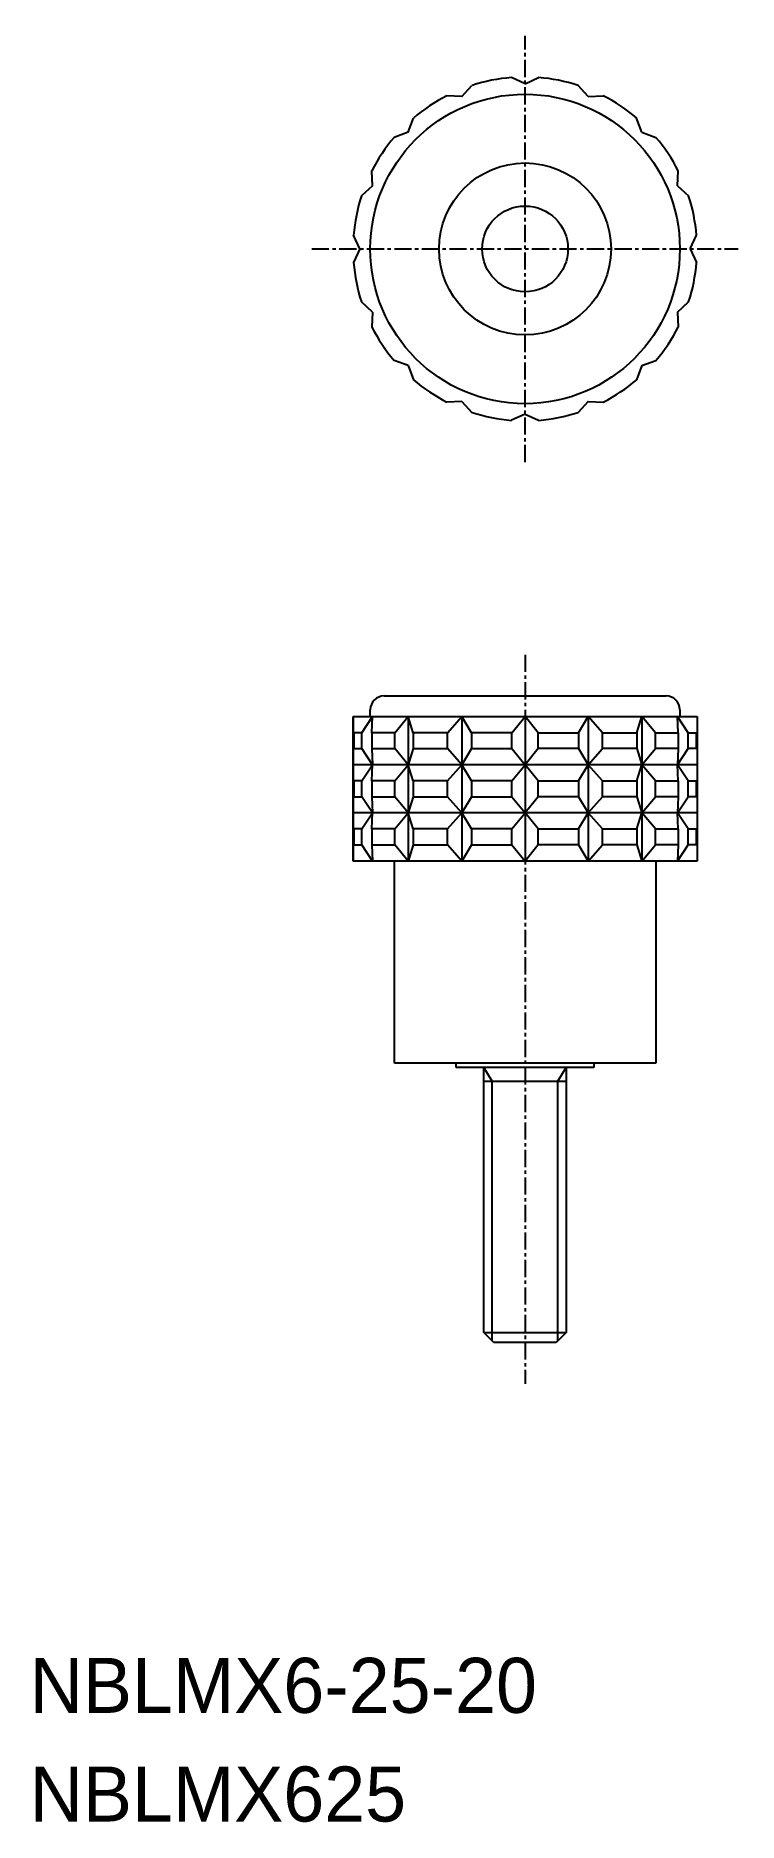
# Model space of a CAD drawing. Extents: x -13503 to -13452, y -162 to -32.
import ezdxf

# ---------------------------------------------------------------- set-up
doc = ezdxf.new("R2010")
doc.units = 0
doc.linetypes.add('CENTER', pattern=[2, 1.25, -0.25, 0.25, -0.25])
doc.layers.get('0').update_dxf_attribs({"linetype": 'CONTINUOUS'})
doc.layers.add('CENTER', color=1, linetype='CENTER')

msp = doc.modelspace()

# ---------------------------------------------------------------- linework, layer by layer
at = {"color": 7, "linetype": 'CONTINUOUS'}
for p, q in [((-13467.2, -35.33), (-13468.19, -34.87)), ((-13467.2, -35.33), (-13466.22, -34.87)), ((-13471.8, -36.24), (-13472.89, -36.19)), ((-13471.8, -36.24), (-13471.06, -35.44)), ((-13462.61, -36.24), (-13463.35, -35.44)), ((-13462.61, -36.24), (-13461.52, -36.19)), ((-13475.69, -38.84), (-13476.71, -39.22)), ((-13475.69, -38.84), (-13475.32, -37.82)), ((-13458.72, -38.84), (-13459.09, -37.82)), ((-13458.72, -38.84), (-13457.69, -39.22)), ((-13478.29, -42.74), (-13479.09, -43.47)), ((-13478.29, -42.74), (-13478.34, -41.65)), ((-13456.12, -42.74), (-13456.07, -41.65)), ((-13456.12, -42.74), (-13455.31, -43.47)), ((-13479.2, -47.33), (-13479.66, -46.34)), ((-13455.2, -47.33), (-13454.74, -46.34)), ((-13479.2, -47.33), (-13479.66, -48.32)), ((-13455.2, -47.33), (-13454.74, -48.32)), ((-13478.29, -51.92), (-13479.09, -51.18)), ((-13478.29, -51.92), (-13478.34, -53.01)), ((-13456.12, -51.92), (-13455.31, -51.18)), ((-13456.12, -51.92), (-13456.07, -53.01)), ((-13475.69, -55.81), (-13476.71, -55.44)), ((-13475.69, -55.81), (-13475.32, -56.84)), ((-13458.72, -55.81), (-13459.09, -56.84)), ((-13458.72, -55.81), (-13457.69, -55.44)), ((-13471.8, -58.42), (-13472.89, -58.46)), ((-13471.8, -58.42), (-13471.06, -59.22)), ((-13462.61, -58.42), (-13463.35, -59.22)), ((-13462.61, -58.42), (-13461.52, -58.46)), ((-13467.2, -59.33), (-13468.19, -59.79)), ((-13467.2, -59.33), (-13466.22, -59.79)), ((-13477.45, -79.83), (-13456.95, -79.83)), ((-13479.7, -91.83), (-13479.7, -81.33)), ((-13479.7, -81.33), (-13478.45, -81.33)), ((-13479.7, -81.33), (-13479.7, -91.83)), ((-13479.06, -82.5), (-13478.29, -81.33)), ((-13478.45, -81.33), (-13478.45, -80.83)), ((-13478.45, -81.33), (-13455.95, -81.33)), ((-13478.34, -82.5), (-13478.29, -81.33)), ((-13476.67, -82.5), (-13475.69, -81.33)), ((-13475.33, -82.5), (-13475.69, -81.33)), ((-13475.69, -81.33), (-13475.69, -91.83)), ((-13472.84, -82.5), (-13471.8, -81.33)), ((-13471.09, -82.5), (-13471.8, -81.33)), ((-13471.8, -81.33), (-13471.8, -91.83)), ((-13468.15, -82.5), (-13467.2, -81.33)), ((-13467.2, -81.33), (-13467.2, -91.83)), ((-13466.25, -82.5), (-13467.2, -81.33)), ((-13463.32, -82.5), (-13462.61, -81.33)), ((-13462.61, -81.33), (-13462.61, -91.83)), ((-13461.56, -82.5), (-13462.61, -81.33)), ((-13459.08, -82.5), (-13458.72, -81.33)), ((-13458.72, -81.33), (-13458.72, -91.83)), ((-13457.73, -82.5), (-13458.72, -81.33)), ((-13456.07, -82.5), (-13456.12, -81.33)), ((-13455.34, -82.5), (-13456.12, -81.33)), ((-13455.95, -80.83), (-13455.95, -81.33)), ((-13455.95, -81.33), (-13454.7, -81.33)), ((-13454.7, -81.33), (-13454.7, -91.83)), ((-13478.29, -84.83), (-13479.06, -83.66)), ((-13478.34, -83.66), (-13478.29, -84.83)), ((-13475.69, -84.83), (-13476.67, -83.66)), ((-13475.33, -83.66), (-13475.69, -84.83)), ((-13471.8, -84.83), (-13472.84, -83.66)), ((-13471.09, -83.66), (-13471.8, -84.83)), ((-13468.15, -83.66), (-13467.2, -84.83)), ((-13466.25, -83.66), (-13467.2, -84.83)), ((-13463.32, -83.66), (-13462.61, -84.83)), ((-13462.61, -84.83), (-13461.56, -83.66)), ((-13459.08, -83.66), (-13458.72, -84.83)), ((-13458.72, -84.83), (-13457.73, -83.66)), ((-13456.07, -83.66), (-13456.12, -84.83)), ((-13456.12, -84.83), (-13455.34, -83.66)), ((-13454.7, -84.83), (-13479.7, -84.83)), ((-13479.06, -86), (-13478.29, -84.83)), ((-13478.34, -86), (-13478.29, -84.83)), ((-13476.67, -86), (-13475.69, -84.83)), ((-13475.33, -86), (-13475.69, -84.83)), ((-13472.84, -86), (-13471.8, -84.83)), ((-13471.09, -86), (-13471.8, -84.83)), ((-13468.15, -86), (-13467.2, -84.83)), ((-13466.25, -86), (-13467.2, -84.83)), ((-13463.32, -86), (-13462.61, -84.83)), ((-13461.56, -86), (-13462.61, -84.83)), ((-13459.08, -86), (-13458.72, -84.83)), ((-13457.73, -86), (-13458.72, -84.83)), ((-13455.34, -86), (-13456.12, -84.83)), ((-13456.07, -86), (-13456.12, -84.83)), ((-13478.29, -88.33), (-13479.06, -87.16)), ((-13478.34, -87.16), (-13478.29, -88.33)), ((-13475.69, -88.33), (-13476.67, -87.16)), ((-13475.33, -87.16), (-13475.69, -88.33)), ((-13471.8, -88.33), (-13472.84, -87.16)), ((-13471.09, -87.16), (-13471.8, -88.33)), ((-13468.15, -87.16), (-13467.2, -88.33)), ((-13466.25, -87.16), (-13467.2, -88.33)), ((-13463.32, -87.16), (-13462.61, -88.33)), ((-13462.61, -88.33), (-13461.56, -87.16)), ((-13459.08, -87.16), (-13458.72, -88.33)), ((-13458.72, -88.33), (-13457.73, -87.16)), ((-13456.12, -88.33), (-13455.34, -87.16)), ((-13456.07, -87.16), (-13456.12, -88.33)), ((-13454.7, -88.33), (-13479.7, -88.33)), ((-13479.06, -89.5), (-13478.29, -88.33)), ((-13478.34, -89.5), (-13478.29, -88.33)), ((-13476.67, -89.5), (-13475.69, -88.33)), ((-13475.33, -89.5), (-13475.69, -88.33)), ((-13472.84, -89.5), (-13471.8, -88.33)), ((-13471.09, -89.5), (-13471.8, -88.33)), ((-13468.15, -89.5), (-13467.2, -88.33)), ((-13466.25, -89.5), (-13467.2, -88.33)), ((-13463.32, -89.5), (-13462.61, -88.33)), ((-13461.56, -89.5), (-13462.61, -88.33)), ((-13459.08, -89.5), (-13458.72, -88.33)), ((-13457.73, -89.5), (-13458.72, -88.33)), ((-13455.34, -89.5), (-13456.12, -88.33)), ((-13456.07, -89.5), (-13456.12, -88.33)), ((-13478.29, -91.83), (-13479.06, -90.66)), ((-13478.34, -90.66), (-13478.29, -91.83)), ((-13475.69, -91.83), (-13476.67, -90.66)), ((-13475.33, -90.66), (-13475.69, -91.83)), ((-13471.8, -91.83), (-13472.84, -90.66)), ((-13471.09, -90.66), (-13471.8, -91.83)), ((-13468.15, -90.66), (-13467.2, -91.83)), ((-13466.25, -90.66), (-13467.2, -91.83)), ((-13463.32, -90.66), (-13462.61, -91.83)), ((-13462.61, -91.83), (-13461.56, -90.66)), ((-13459.08, -90.66), (-13458.72, -91.83)), ((-13458.72, -91.83), (-13457.73, -90.66)), ((-13456.12, -91.83), (-13455.34, -90.66)), ((-13456.07, -90.66), (-13456.12, -91.83)), ((-13476.7, -91.83), (-13479.7, -91.83)), ((-13457.7, -91.83), (-13476.7, -91.83)), ((-13476.7, -106.53), (-13476.7, -91.83)), ((-13454.7, -91.83), (-13457.7, -91.83)), ((-13457.7, -91.83), (-13457.7, -106.53)), ((-13472.2, -106.53), (-13476.7, -106.53)), ((-13472.2, -106.83), (-13472.2, -106.53)), ((-13462.2, -106.53), (-13472.2, -106.53)), ((-13462.2, -106.83), (-13472.2, -106.83)), ((-13470.2, -126.1), (-13470.2, -106.83)), ((-13464.2, -106.83), (-13464.2, -126.1)), ((-13462.2, -106.53), (-13462.2, -106.83)), ((-13457.7, -106.53), (-13462.2, -106.53)), ((-13470.2, -107.83), (-13464.2, -107.83)), ((-13470.2, -126.1), (-13464.2, -126.1)), ((-13469.47, -126.83), (-13470.2, -126.1)), ((-13464.94, -126.83), (-13469.47, -126.83)), ((-13464.2, -126.1), (-13464.94, -126.83))]:
    msp.add_line(p, q, dxfattribs=at)
at = {"color": 3}
for p, q in [((-13469.59, -107.83), (-13470.2, -106.83)), ((-13464.82, -107.83), (-13464.2, -106.83)), ((-13469.59, -126.71), (-13469.59, -107.83)), ((-13464.82, -126.71), (-13464.82, -107.83))]:
    msp.add_line(p, q, dxfattribs=at)
at = {"color": 7, "linetype": 'CONTINUOUS'}
for points in [[(-13479.06, -82.5), (-13479.65, -82.5), (-13479.65, -83.66), (-13479.06, -83.66)], [(-13476.67, -82.5), (-13478.34, -82.5), (-13478.34, -83.66), (-13476.67, -83.66)], [(-13472.84, -82.5), (-13475.33, -82.5), (-13475.33, -83.66), (-13472.84, -83.66)], [(-13468.15, -82.5), (-13471.09, -82.5), (-13471.09, -83.66), (-13468.15, -83.66)], [(-13466.25, -82.5), (-13463.32, -82.5), (-13463.32, -83.66), (-13466.25, -83.66)], [(-13461.56, -82.5), (-13459.08, -82.5), (-13459.08, -83.66), (-13461.56, -83.66)], [(-13457.73, -82.5), (-13456.07, -82.5), (-13456.07, -83.66), (-13457.73, -83.66)], [(-13455.34, -82.5), (-13454.76, -82.5), (-13454.76, -83.66), (-13455.34, -83.66)], [(-13479.06, -86), (-13479.65, -86), (-13479.65, -87.16), (-13479.06, -87.16)], [(-13476.67, -86), (-13478.34, -86), (-13478.34, -87.16), (-13476.67, -87.16)], [(-13472.84, -86), (-13475.33, -86), (-13475.33, -87.16), (-13472.84, -87.16)], [(-13468.15, -86), (-13471.09, -86), (-13471.09, -87.16), (-13468.15, -87.16)], [(-13466.25, -86), (-13463.32, -86), (-13463.32, -87.16), (-13466.25, -87.16)], [(-13461.56, -86), (-13459.08, -86), (-13459.08, -87.16), (-13461.56, -87.16)], [(-13457.73, -86), (-13456.07, -86), (-13456.07, -87.16), (-13457.73, -87.16)], [(-13455.34, -86), (-13454.76, -86), (-13454.76, -87.16), (-13455.34, -87.16)], [(-13479.06, -89.5), (-13479.65, -89.5), (-13479.65, -90.66), (-13479.06, -90.66)], [(-13476.67, -89.5), (-13478.34, -89.5), (-13478.34, -90.66), (-13476.67, -90.66)], [(-13472.84, -89.5), (-13475.33, -89.5), (-13475.33, -90.66), (-13472.84, -90.66)], [(-13468.15, -89.5), (-13471.09, -89.5), (-13471.09, -90.66), (-13468.15, -90.66)], [(-13466.25, -89.5), (-13463.32, -89.5), (-13463.32, -90.66), (-13466.25, -90.66)], [(-13461.56, -89.5), (-13459.08, -89.5), (-13459.08, -90.66), (-13461.56, -90.66)], [(-13457.73, -89.5), (-13456.07, -89.5), (-13456.07, -90.66), (-13457.73, -90.66)], [(-13455.34, -89.5), (-13454.76, -89.5), (-13454.76, -90.66), (-13455.34, -90.66)]]:
    msp.add_lwpolyline(points, close=True, dxfattribs=at)
for radius in [11.25, 6.25, 3.12]:
    msp.add_circle((-13467.2, -47.33), radius, dxfattribs=at)
for centre, radius, start, end in [((-13467.2, -47.33), 12.5, 94.5349, 107.9651), ((-13467.2, -47.33), 12.5, 72.0349, 85.4651), ((-13467.2, -47.33), 12.5, 117.0349, 130.4651), ((-13467.2, -47.33), 12.5, 49.5349, 62.9651), ((-13467.2, -47.33), 12.5, 139.5349, 152.9651), ((-13467.2, -47.33), 12.5, 27.0349, 40.4651), ((-13467.2, -47.33), 12.5, 162.0349, 175.4651), ((-13467.2, -47.33), 12.5, 4.5349, 17.9651), ((-13467.2, -47.33), 12.5, 184.5349, 197.9651), ((-13467.2, -47.33), 12.5, 342.0349, 355.4651), ((-13467.2, -47.33), 12.5, 207.0349, 220.4651), ((-13467.2, -47.33), 12.5, 319.5349, 332.9651), ((-13467.2, -47.33), 12.5, 229.5349, 242.9651), ((-13467.2, -47.33), 12.5, 297.0349, 310.4651), ((-13467.2, -47.33), 12.5, 252.0349, 265.4651), ((-13467.2, -47.33), 12.5, 274.5349, 287.9651), ((-13477.45, -80.83), 1, 90, 180), ((-13456.95, -80.83), 1, 0, 90)]:
    msp.add_arc(centre, radius, start, end, dxfattribs=at)
at = {"layer": 'CENTER', "color": 1, "linetype": 'CENTER'}
for p, q in [((-13467.2, -62.83), (-13467.2, -31.83)), ((-13482.7, -47.33), (-13451.7, -47.33)), ((-13467.2, -76.83), (-13467.2, -129.83))]:
    msp.add_line(p, q, dxfattribs=at)

# ---------------------------------------------------------------- texts
at = {"color": 7, "linetype": 'CONTINUOUS'}
for s, p in [('NBLMX6-25-20', (-13503.2, -153.76)), ('NBLMX625', (-13503.2, -161.66))]:
    msp.add_text(s, height=4, dxfattribs=at).set_placement(p)

doc.saveas('drawing.dxf')
